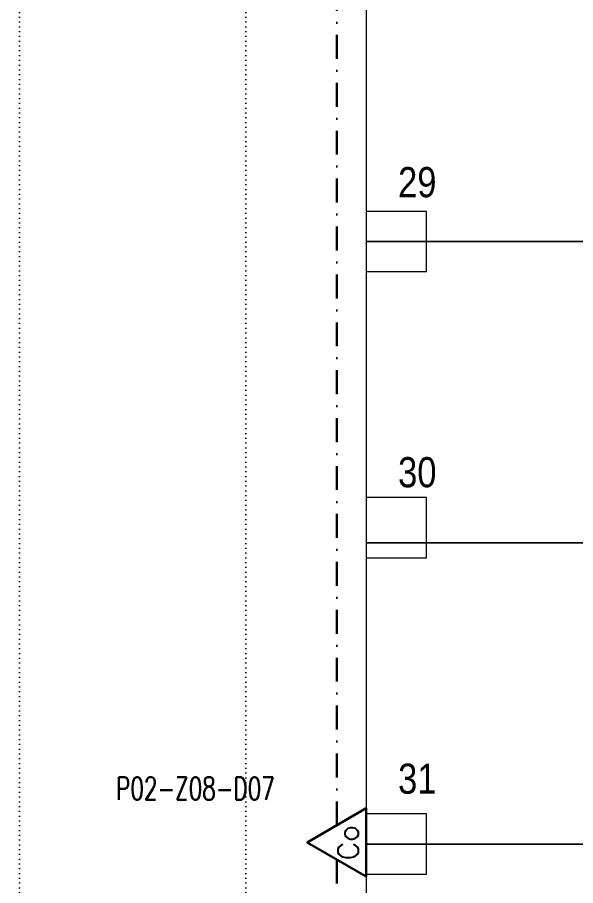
# Model space of a CAD drawing. Header units: metres. Extents: x -19121 to 152404, y -12107 to 29421.
# Drawn here: x 66077 to 66818, y 1585 to 2738 of the extents above; entities that cross this region are included whole.
import ezdxf
from ezdxf.enums import TextEntityAlignment as Align

# ---------------------------------------------------------------- set-up
doc = ezdxf.new("R2010")
doc.units = ezdxf.units.M
doc.header["$LTSCALE"] = 50
doc.header["$MEASUREMENT"] = 0
for name, pattern in [('DASHDOT', [25.4, 12.7, -6.35, 0, -6.35]), ('DOT2', [0.125, 0, -0.125]), ('HIDDEN', [0.375, 0.25, -0.125])]:
    doc.linetypes.add(name, pattern=pattern)
doc.layers.get('0').update_dxf_attribs({"color": 9, "lineweight": 5})
for name, color, linetype, lineweight in [('01', 9, 'Continuous', 5), ('06D', 9, 'Continuous', 5), ('21', 9, 'Continuous', 5), ('E-DEDEKTÖR NUMARALARI', 20, 'Continuous', 30), ('E-KABLO', 7, 'Continuous', 30), ('E-KARBONMONOKSİT DEDEKTÖRÜ', 7, 'Continuous', 30)]:
    doc.layers.add(name, color=color, linetype=linetype, lineweight=lineweight)
doc.styles.add('E-YAZI', font='txttw.shx', dxfattribs={"height": 200})
doc.styles.add('MuuM_TEXT-STANDART', font='ARIALN.TTF')

# ---------------------------------------------------------------- blocks, each defined once
blk = doc.blocks.new('100_KARBONMONOKSİT DEDEKTÖRÜ 085')
at = {"layer": 'E-KARBONMONOKSİT DEDEKTÖRÜ', "color": 4}
blk.add_lwpolyline([(2.264, 0), (0, 3.922), (-2.264, 0)], close=True, dxfattribs=at)
at = {"layer": 'E-KARBONMONOKSİT DEDEKTÖRÜ', "color": 3, "style": 'E-YAZI'}
blk.add_text('Co', height=1.36, dxfattribs=at).set_placement((-0.022, 1.201), align=Align.MIDDLE)
blk = doc.blocks.new('p-kolon_80x80')
blk.add_lwpolyline([(-40, -40), (40, -40), (40, 40), (-40, 40)], close=True)
blk = doc.blocks.new('1.bod.mimari.elk')
at = {"layer": '01'}
for p in [(10580, -6190), (10580, -6570), (10580, -6990)]:
    blk.add_blockref('p-kolon_80x80', p, dxfattribs=at)
blk = doc.blocks.new('p-işyeri')
at = {"color": 0, "const_width": 2}
blk.add_lwpolyline([(200, 0), (200, 700), (-200, 700), (-200, 0)], close=True, dxfattribs=at)
blk = doc.blocks.new('1.bod.mimari1.elk')
at = {"layer": '06D', "linetype": 'DOT2'}
for points in [[(10080, -4400), (10080, -7740, 0.4390312), (10610, -8340), (11395.6, -8340)], [(10380, -4400), (10380, -7740, 0.4648838), (10610, -8040), (12425, -8040)]]:
    blk.add_lwpolyline(points, format="xyb", dxfattribs=at)
at = {"layer": '06D', "color": 89, "linetype": 'HIDDEN', "true_color": 0x2e4d23, "rotation": 90}
for p in [(11240, -5990), (11240, -6390), (11240, -6790), (11240, -7190)]:
    blk.add_blockref('p-işyeri', p, dxfattribs=at)
at = {"layer": '21', "style": 'MuuM_TEXT-STANDART'}
for s, p in [('29', (10633.1, -6143.23)), ('30', (10633.1, -6528.28)), ('31', (10633.1, -6935.13))]:
    blk.add_text(s, height=40, dxfattribs=at).set_placement(p, align=Align.BOTTOM_RIGHT)

msp = doc.modelspace()

# ---------------------------------------------------------------- linework, layer by layer
at = {"layer": 'E-KABLO', "color": 3, "linetype": 'DASHDOT', "ltscale": 0.05}
for p, q in [((66500.8, 1664.9), (66500.8, 3956.1)), ((66500.8, 1619.6), (66500.8, 1070.1))]:
    msp.add_line(p, q, dxfattribs=at)

# ---------------------------------------------------------------- block references
at = {"layer": '06D'}
for name in ['1.bod.mimari.elk', '1.bod.mimari1.elk']:
    msp.add_blockref(name, (56000, 8630), dxfattribs=at)
at = {"layer": 'E-KARBONMONOKSİT DEDEKTÖRÜ', "color": 4, "xscale": 20, "yscale": 20, "zscale": 20, "rotation": 89.9999999998971}
msp.add_blockref('100_KARBONMONOKSİT DEDEKTÖRÜ 085', (66540, 1642.3), dxfattribs=at)

# ---------------------------------------------------------------- texts
at = {"layer": 'E-DEDEKTÖR NUMARALARI', "style": 'E-YAZI', "width": 0.7}
msp.add_text('P02-Z08-D07', height=30, dxfattribs=at).set_placement((66208, 1698.9))

doc.saveas('drawing.dxf')
